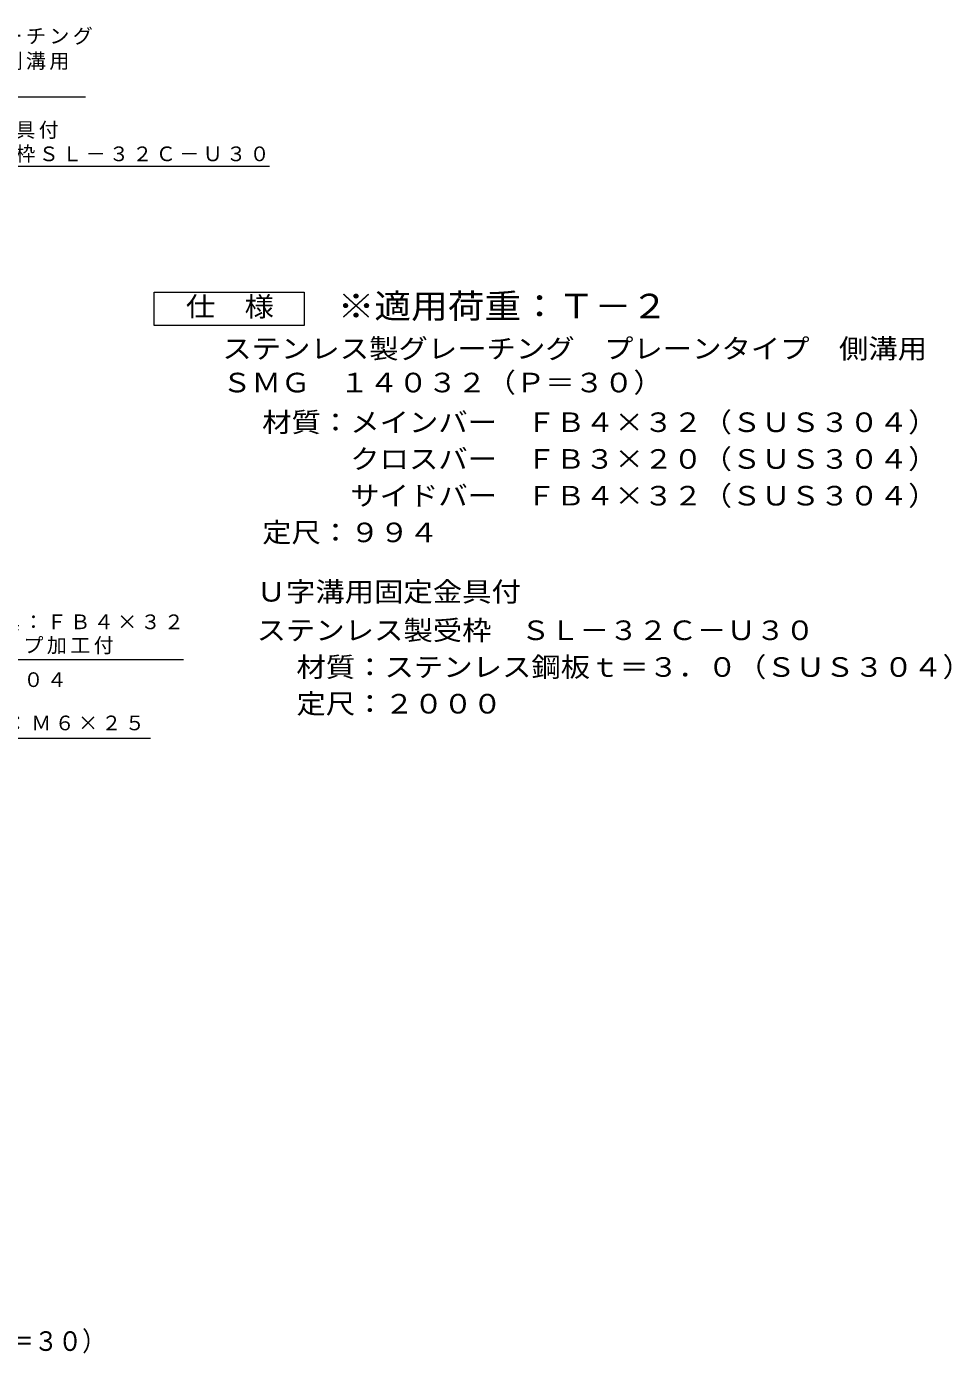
# Model space of a CAD drawing. Units: millimetres, scale not verified. Extents: x -377 to 450, y -387 to 310.
# Drawn here: x 172.8 to 449.9, y -377.4 to 20 of the extents above; entities that cross this region are included whole.
import ezdxf
from ezdxf.enums import TextEntityAlignment as Align

# ---------------------------------------------------------------- set-up
doc = ezdxf.new("R2010")
doc.units = ezdxf.units.MM
doc.header["$LTSCALE"] = 2
doc.layers.add('D-5', color=7, linetype='Continuous', lineweight=9)
doc.styles.add('ＭＳ ゴシック', font='')
doc.styles.get('ＭＳ ゴシック').set_extended_font_data('MS Gothic')

msp = doc.modelspace()

# ---------------------------------------------------------------- linework, layer by layer
at = {"layer": 'D-5'}
for p, q in [((108.911, -1.059), (190.391, -1.059)), ((120.242, -21.776), (245.529, -21.776)), ((219.754, -169.669), (141.938, -169.669))]:
    msp.add_line(p, q, dxfattribs=at)
msp.add_lwpolyline([(210.999, -69.572), (210.999, -59.572), (255.999, -59.572), (255.999, -69.572)], close=True, dxfattribs=at)
msp.add_lwpolyline([(209.867, -193.281), (130.096, -193.281), (36.91, -101.927), (40.906, -104.931)], dxfattribs=at)

# ---------------------------------------------------------------- texts
at = {"layer": 'D-5', "color": 3, "style": 'ＭＳ ゴシック', "width": 1.1}
msp.add_text('※適用荷重：Ｔ－２', height=7.331, dxfattribs=at).set_placement((265.999, -69.572), align=Align.BOTTOM_LEFT)
at = {"layer": 'D-5', "color": 2, "style": 'ＭＳ ゴシック'}
for s, width, p in [('仕\u3000様', 1.1, (220.499, -68.572)), ('ステンレス製グレーチング\u3000プレーンタイプ\u3000側溝用', 1.1, (231.417, -81.156)), ('ＳＭＧ\u3000１４０３２（Ｐ＝３０）', 1.1, (231.417, -91.321)), ('材質：メインバー\u3000ＦＢ４×３２（ＳＵＳ３０４）', 1.1, (243.36, -103.204)), ('\u3000\u3000\u3000クロスバー\u3000ＦＢ３×２０（ＳＵＳ３０４）', 1.1, (243.36, -114.204)), ('\u3000\u3000\u3000サイドバー\u3000ＦＢ４×３２（ＳＵＳ３０４）', 1.1, (243.36, -125.204)), ('定尺：９９４', 1.1, (243.36, -136.204)), ('Ｕ字溝用固定金具付', 1.1, (241.7, -153.975)), ('ステンレス製受枠\u3000ＳＬ－３２Ｃ－Ｕ３０', 1.1, (241.7, -165.514)), ('材質：ステンレス鋼板ｔ＝３．０（ＳＵＳ３０４）', 1.1, (253.642, -176.514)), ('定尺：２０００', 1.1, (253.642, -187.514)), ('ステンレス製グレーチング\u3000プレーンタイプ\u3000側溝用\u3000ＳＭＧ\u3000１４０３２（Ｐ＝３０）', 0.9, (-91.381, -378.405))]:
    msp.add_text(s, height=5.865, dxfattribs=dict(at, width=width)).set_placement(p, align=Align.BOTTOM_LEFT)
at = {"layer": 'D-5', "char_height": 4.399, "attachment_point": 7, "style": 'ＭＳ ゴシック'}
for s, insert in [('\\T1.17;ステンレス製グレーチング', (109.393, 14.466)), ('\\T1.17;プレーンタイプ\u3000側溝用', (109.393, 6.973)), ('\\T1.17;Ｕ字溝用固定金具付', (120.247, -13.674)), ('\\T1.17;ステンレス製受枠ＳＬ－３２Ｃ－Ｕ３０', (120.247, -20.824)), ('\\T1.17;固定金具：ＦＢ４×３２', (143.754, -161.003)), ('\\T1.17;Ｍ６タップ加工付', (143.754, -168.003)), ('\\T1.17;ＳＵＳ３０４', (143.754, -177.89)), ('\\T1.17;六角ボルト：Ｍ６×２５', (132.045, -191.281))]:
    msp.add_mtext(s, dxfattribs=dict(at, insert=insert))

doc.saveas('drawing.dxf')
